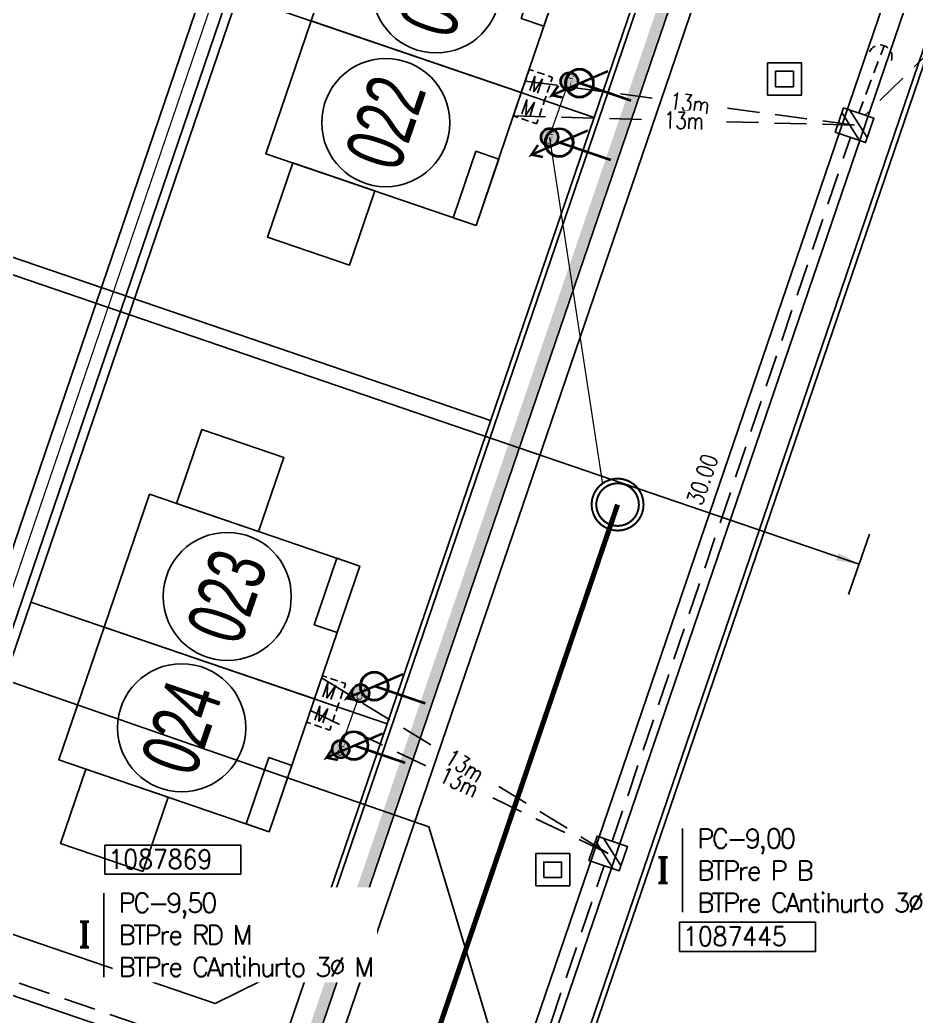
# Model space of a CAD drawing. Extents: x 0 to 336586, y 0 to 6284468.
# Drawn here: x 335422.82 to 335457.8, y 6277846.61 to 6277885.49 of the extents above; entities that cross this region are included whole.
import ezdxf
from ezdxf.enums import TextEntityAlignment as Align

# ---------------------------------------------------------------- set-up
doc = ezdxf.new("R2010")
doc.units = 0
doc.header["$LTSCALE"] = 5
for name, pattern in [('DASHDOTX2', [2, 1, -0.5, 0, -0.5]), ('DASHED', [0.75, 0.5, -0.25]), ('HIDDEN', [0.375, 0.25, -0.125])]:
    doc.linetypes.add(name, pattern=pattern)
for name, color, linetype in [('ACOM-P', 251, 'DASHED'), ('CALLES-URBANAS', 6, 'Continuous'), ('COTAS', 11, 'Continuous'), ('EQUIPOS', 240, 'Continuous'), ('EQUIPOS_P', 240, 'Continuous'), ('ESTRUCTURAS', 42, 'Continuous'), ('ESTRUCTURAS_E', 42, 'Continuous'), ('ESTRUCTURAS_P', 42, 'Continuous'), ('LBT_A_P', 100, 'DASHED'), ('LINEA-EDIFICACION-URBANA', 21, 'Continuous'), ('MUROS', 8, 'Continuous'), ('Numero', 42, 'Continuous'), ('PLANTA', 6, 'Continuous'), ('POSTES_E', 41, 'Continuous'), ('POSTES_P', 41, 'Continuous'), ('Prosan Agua Potable D. Arranque', 1, 'Continuous'), ('Prosan Agua Potable D. MAP', 5, 'Continuous'), ('Prosan Agua Potable P. Cañeria Proyectada', 1, 'Continuous'), ('Prosan Alcantarillado D. Union Domiciliaria', 4, 'Continuous'), ('Prosan Alcantarillado P. CI Proyectada', 1, 'Continuous'), ('Prosan Alcantarillado P. Colector Proyectado', 1, 'Continuous'), ('Prosan General Deslindes', 8, 'DASHDOTX2'), ('Prosan Pavimentación Vereda Proyectada', 8, 'Continuous'), ('PUNTO-DE-INTERES', 254, 'Continuous'), ('servicios', 6, 'Continuous'), ('TEXTO-BT_P', 151, 'Continuous')]:
    doc.layers.add(name, color=color, linetype=linetype)
doc.styles.add('2mm', font='simplex.shx', dxfattribs={"width": 0.8, "height": 0.65})
doc.styles.add('ARIAL', font='arial.ttf', dxfattribs={"width": 0.82})
doc.styles.add('ROMANS', font='romans.shx', dxfattribs={"height": 1})
doc.styles.add('ROMANT', font='romant.shx', dxfattribs={"height": 2})
doc.styles.add('Swis-50', font='swissc.ttf', dxfattribs={"width": 0.85})
doc.dimstyles.new('ACOMETIDA 500', dxfattribs={"dimtxt": 0.65, "dimasz": 1.8, "dimexe": 1.25, "dimexo": 0.625, "dimtad": 0, "dimdec": 0, "dimtxsty": '2mm', "dimblk": 'NONE', "dimcen": 2.5, "dimse1": 1, "dimse2": 1, "dimclrd": 256, "dimclrt": 2, "dimadec": 0, "dimazin": 0, "dimtfac": 1, "dimtdec": 0, "dimtmove": 0, "dimatfit": 3, "dimldrblk": 'NONE', "dimfxl": 1, "dimtfill": 1, "dimlwd": -1, "dimarcsym": 2})
doc.dimstyles.new('VANO 500', dxfattribs={"dimtxt": 0.65, "dimasz": 1.8, "dimexe": 0, "dimexo": 8, "dimgap": 1.2, "dimtad": 0, "dimdec": 0, "dimzin": 0, "dimdsep": 46, "dimtxsty": '2mm', "dimblk": 'NONE', "dimcen": 0, "dimse1": 1, "dimse2": 1, "dimsd1": 1, "dimsd2": 1, "dimclrd": 7, "dimclrt": 2, "dimadec": 0, "dimazin": 0, "dimtfac": 1, "dimtdec": 0, "dimtofl": 0, "dimtmove": 0, "dimatfit": 3, "dimldrblk": 'NONE', "dimfxl": 1, "dimtfill": 1, "dimtolj": 1, "dimtzin": 0, "dimlwd": 25, "dimarcsym": 0})

# ---------------------------------------------------------------- blocks, each defined once
blk = doc.blocks.new('A$C461B3DCE')
at = {"layer": 'Prosan Agua Potable D. MAP', "ltscale": 2}
h = blk.add_hatch(color=4, dxfattribs=at)
h.dxf.hatch_style = 1
edge = h.paths.add_edge_path()
edge.add_line((0.7710314885518511, 0.5448670548734738), (0.7504819952160025, 0.5306253450311521))
edge.add_arc((0.5218886427903211, 0.3768014163459124), 0.2755298927691394, 393.9372072948622, 430.8894317799293)
edge.add_arc((0.5219586611189867, 0.376749035538496), 0.2755564759331746, 70.90675392884668, 215.492820778389)
edge.add_line((0.2976038094080948, 0.2167606861423788), (0.2770543160722461, 0.2025189763000571))
edge.add_arc((0.5218886427903213, 0.3768014163459125), 0.3005298927691393, 70.88943177992928, 215.4447158899646, ccw=False)
edge.add_arc((0.5218886427903213, 0.3768014163459125), 0.3005298927691391, 394.0026343322039, 430.88943177992934, ccw=False)
h = blk.add_hatch(color=4, dxfattribs=at)
h.dxf.hatch_style = 1
edge = h.paths.add_edge_path()
edge.add_line((0.7622593604771488, 0.557190258923689), (0.7420747884321109, 0.5424359027211417))
edge.add_arc((0.521888642790321, 0.3768014163459126), 0.2755298927691394, 0, 36.95222448506712, ccw=False)
edge.add_arc((0.5218620722195667, 0.376884724929531), 0.2755564759331746, 215.3966110015403, 359.98267785108266, ccw=False)
edge.add_line((0.2972388881172841, 0.2172733325026044), (0.2770543160722462, 0.2025189763000571))
edge.add_arc((0.5218886427903211, 0.3768014163459128), 0.3005298927691393, 215.4447158899647, 360)
edge.add_arc((0.5218886427903211, 0.3768014163459128), 0.3005298927691391, 0, 36.88679744772544)
at = {"layer": 'Prosan Agua Potable D. MAP', "color": 4, "ltscale": 2, "const_width": 0.05}
blk.add_lwpolyline([(9.38084215e-08, 1.08246816e-07), (1.023286459401971, 0.7479937492063158), (0.9377070762315523, 0.5236589383472321), (1.023286459402515, 0.7479937492077511), (0.7832410503892931, 0.7426890532315298)], dxfattribs=at)
at = {"layer": 'Prosan Agua Potable D. MAP', "color": 4, "ltscale": 2}
for radius in [0.3005298927691391, 0.2755298927691391]:
    blk.add_circle((0.5218886427903211, 0.3768014163459128), radius, dxfattribs=at)
blk = doc.blocks.new('agua potable')
at = {"layer": 'Prosan Agua Potable D. Arranque', "color": 4, "const_width": 0.1}
for points in [[(335934.2763155, 6282560.715014996), (335936.2708446691, 6282560.034134456)], [(335933.4852835851, 6282558.397815227), (335935.4798127535, 6282557.716934687)], [(335926.2681959953, 6282537.184489376), (335928.2407000969, 6282536.511127622)], [(335925.4771640806, 6282534.867289605), (335927.4496681819, 6282534.193927853)]]:
    blk.add_lwpolyline(points, dxfattribs=at)
at = {"layer": 'Prosan Agua Potable P. Cañeria Proyectada', "color": 4, "const_width": 0.4}
blk.add_lwpolyline([(335921.2840937399, 6282516.132876968), (335940.1674004932, 6282571.448463109), (335854.3256344873, 6282600.752616114)], dxfattribs=at)
at = {"layer": 'Prosan Agua Potable D. MAP', "color": 4, "ltscale": 20}
for p, xscale, yscale, zscale, rotation in [((335935.3740996763, 6282561.18662565), 1.885254132813039, 1.885254132813039, 1.885254132813039, 167.0827137323544), ((335934.5830677616, 6282558.869425879), 1.885254132813042, 1.885254132813042, 1.885254132813042, 167.0827137463284), ((335927.3659801717, 6282537.65610003), 1.885254132813039, 1.885254132813039, 1.885254132813039, 167.0827137323544), ((335926.574948257, 6282535.338900259), 1.885254132813042, 1.885254132813042, 1.885254132813042, 167.0827137463284)]:
    blk.add_blockref('A$C461B3DCE', p, dxfattribs=dict(at, xscale=xscale, yscale=yscale, zscale=zscale, rotation=rotation))
blk = doc.blocks.new('UD')
at = {"layer": 'Prosan Alcantarillado D. Union Domiciliaria', "true_color": 0x57ffab}
h = blk.add_hatch(color=101, dxfattribs=at)
edge = h.paths.add_edge_path()
edge.add_arc((6.984919e-10, 0), 0.3200000000000001, 0, 360)
at = {"layer": 'Prosan Alcantarillado D. Union Domiciliaria', "color": 7}
for radius in [0.36, 0.3200000000000001]:
    blk.add_circle((6.984919e-10, 0), radius, dxfattribs=at)
at = {"layer": 'Prosan Alcantarillado D. Union Domiciliaria', "color": 7, "ltscale": 10, "style": 'ARIAL', "oblique": 359.9999998988733, "width": 1.199999998176862}
blk.add_text('C.I.', height=0.2121039574924962, dxfattribs=at).set_placement((0, 0), align=Align.MIDDLE_CENTER)
blk = doc.blocks.new('ALCANTARILLADO')
at = {"layer": 'Prosan Alcantarillado D. Union Domiciliaria', "color": 5, "ltscale": 20}
for points in [[(123.1986053857181, -119.9033332484541), (137.166848900386, -78.92545800062362)], [(124.1449811913481, -120.2264014085522), (138.1133695759854, -79.24810116388835)]]:
    blk.add_lwpolyline(points, dxfattribs=at)
at = {"layer": 'Prosan Alcantarillado D. Union Domiciliaria', "color": 5, "ltscale": 20, "const_width": 0.05}
for points in [[(123.9578485844904, -119.2256824860815), (137.640109238193, -79.08677958219778)], [(148.8664061649906, -90.02652254072018), (149.3982206162691, -88.52282065735199)], [(148.7644401800571, -90.37178032426164), (150.8327954292181, -103.8809629083844)], [(140.7156713269433, -113.9027790075634), (141.2474857781854, -112.3990771251265)]]:
    blk.add_lwpolyline(points, dxfattribs=at)
at = {"layer": 'Prosan Alcantarillado P. CI Proyectada', "color": 5, "ltscale": 2, "const_width": 0.078}
for points in [[(150.4074443326463, -104.7057065826375, 1), (152.4319499480043, -104.7057065826375, 1)], [(150.5894443326833, -104.7057065826375, 1), (152.2499499478581, -104.7057065826375, 1)]]:
    blk.add_lwpolyline(points, format="xyb", close=True, dxfattribs=at)
at = {"layer": 'Prosan Alcantarillado P. Colector Proyectado', "color": 5, "const_width": 0.2}
blk.add_lwpolyline([(151.4196971403871, -104.7057065826375), (142.6420177877881, -130.4184953796212)], dxfattribs=at)
at = {"layer": 'Prosan Alcantarillado D. Union Domiciliaria', "color": 5, "ltscale": 20, "rotation": 73.54639533869805}
for p in [(149.5359908779938, -88.19022577744909), (148.7644401798389, -90.37178032496013), (141.3852560398445, -112.0664822452236), (140.6137053416969, -114.2480367928511)]:
    blk.add_blockref('UD', p, dxfattribs=at)
blk = doc.blocks.new('A$C12F70A7C')
at = {"layer": 'MUROS'}
for points in [[(0, -8.672000000951812), (-5.476999999998952, -8.672000000951812), (-5.476999999998952, 0), (0, 0)], [(-2.738500000006752, 0), (-5.476999999998952, 0), (-5.476999999998952, -0.9399999999441206), (-2.738500000006752, -0.9399999999441206)], [(0, -8.672000000951812), (5.4769999999844, -8.672000000951812), (5.4769999999844, 0), (0, 0)], [(2.7384999999922, 0), (5.4769999999844, 0), (5.4769999999844, -0.9399999999441206), (2.7384999999922, -0.9399999999441206)], [(-5.476999999998952, -7.557999999960883), (-8.53499999998894, -7.557999999960883), (-8.53499999998894, -4.169999999925493), (-5.476999999998952, -4.169999999925493)], [(5.4769999999844, -7.557999999960883), (8.534999999974389, -7.557999999960883), (8.534999999974389, -4.169999999925493), (5.4769999999844, -4.169999999925493)]]:
    blk.add_lwpolyline(points, close=True, dxfattribs=at)
blk = doc.blocks.new('PLANTA')
at = {"layer": 'CALLES-URBANAS', "flags": 128}
blk.add_lwpolyline([(335920.3279743883, 6282522.323749814), (335924.5980794206, 6282522.45104087), (335939.8630484486, 6282567.167293179, 0.4142135623730959), (335936.1232029526, 6282574.783956205), (335858.851626211, 6282601.162468823, 0.4142135623730951), (335851.234963184, 6282597.422623326), (335835.969994156, 6282552.706371017), (335839.2708948056, 6282549.994534941), (335920.3279743882, 6282522.323749814)], format="xyb", dxfattribs=at)
for points in [[(335962.5293233921, 6282563.12793443), (335953.2966711283, 6282566.279722506), (335948.6170237684, 6282564.178912999), (335886.1033410822, 6282381.055213066), (335888.5427818637, 6282376.524131468), (335897.7541638129, 6282373.379604525)], [(335946.4876784203, 6282564.905816286), (335883.9739957342, 6282381.782116353)]]:
    blk.add_lwpolyline(points, dxfattribs=at)
at = {"layer": 'LINEA-EDIFICACION-URBANA', "ltscale": 5}
for p, q in [((335930.7877383577, 6282547.547118695), (335846.4183437892, 6282576.348642269)), ((335908.7993122276, 6282528.636827415), (335924.9527186065, 6282575.955612927))]:
    blk.add_line(p, q, dxfattribs=at)
blk.add_lwpolyline([(335936.187686818, 6282572.120286107), (335937.9506668918, 6282568.529756723), (335923.6248098233, 6282526.564480668), (335920.0342804392, 6282524.801500594), (335841.0183953288, 6282551.775474858), (335839.2554152549, 6282555.366004242), (335853.5812723234, 6282597.331280296), (335857.1718017076, 6282599.09426037)], close=True, dxfattribs=at)
at = {"layer": 'Prosan General Deslindes', "ltscale": 5}
for p, q in [((335920.9143670118, 6282564.125916549), (335934.8260899524, 6282559.376815073)), ((335912.8376638224, 6282540.466523793), (335926.749386763, 6282535.717422318))]:
    blk.add_line(p, q, dxfattribs=at)
at = {"layer": 'Prosan Pavimentación Vereda Proyectada'}
for points in [[(335935.3801462592, 6282572.607292072), (335936.3307007744, 6282572.282797409), (335938.1667058739, 6282568.543543428), (335922.4096505914, 6282522.385804204)], [(335954.1043414473, 6282568.645661782), (335953.3612847538, 6282566.468997648), (335948.4277486263, 6282564.243526625), (335885.9140659402, 6282381.119826691), (335888.4781682382, 6282376.334856326), (335887.7351115447, 6282374.158192192)], [(335939.8630484486, 6282567.167293179), (335939.0586290949, 6282567.441901087), (335923.6906821011, 6282522.42399152)], [(335946.4876784204, 6282564.905816286), (335947.292097774, 6282564.631208377), (335884.7784150879, 6282381.507508445), (335883.9739957342, 6282381.782116353)]]:
    blk.add_lwpolyline(points, dxfattribs=at)
at = {"layer": 'PUNTO-DE-INTERES', "color": 8}
for centre in [(335928.6640453322, 6282564.394420857), (335926.6946824954, 6282559.17606755), (335920.5081814028, 6282540.686692168), (335918.7269675301, 6282535.560732164)]:
    blk.add_circle(centre, 2.5, dxfattribs=at)
at = {"layer": 'PUNTO-DE-INTERES', "xscale": -1, "rotation": 251.1514259085046}
for p in [(335931.9869628216, 6282560.346019456), (335931.9869628216, 6282560.346019456), (335931.9869628216, 6282560.346019456), (335923.9102596322, 6282536.686626701), (335923.9102596322, 6282536.686626701), (335923.9102596322, 6282536.686626701)]:
    blk.add_blockref('A$C12F70A7C', p, dxfattribs=at)
at = {"layer": 'PUNTO-DE-INTERES', "color": 8, "char_height": 2.25, "attachment_point": 5, "rotation": 71.15142590850466, "line_spacing_factor": 0.6, "style": 'Swis-50'}
for s, insert in [('\\fArial Narrow|b0|i0|c00|p39;\\H1x;\\W0.8;021', (335928.7929570506, 6282564.350413739)), ('\\fArial Narrow|b0|i0|c00|p39;\\H1x;\\W0.8;022', (335926.6946824954, 6282559.17606755)), ('\\fArial Narrow|b0|i0|c00|p39;\\H1x;\\W0.8;023', (335920.5029197001, 6282540.688488377)), ('\\fArial Narrow|b0|i0|c00|p39;\\H1x;\\W0.8;024', (335918.7230212531, 6282535.562079322))]:
    blk.add_mtext(s, dxfattribs=dict(at, insert=insert))
blk = doc.blocks.new('EM-BT_P')
at = {"layer": 'EQUIPOS'}
for p, q in [((-1.59583581811421, 0.990598165203636), (-1.59583581811421, 1.595838092819461)), ((-0.990595890498426, 1.595417830392476), (-1.59583581811421, 1.595417830392476)), ((-0.4940528739877835, 1.595417830392476), (0.4940729303437621, 1.595417830392476)), ((0.9906159468543903, 1.595417830392476), (1.595855874470174, 1.595417830392476)), ((1.595855874470174, 0.990598165203636), (1.595855874470174, 1.595838092819461)), ((-1.59583581811421, 0.4940551486930361), (-1.59583581811421, -0.4940706556385237)), ((1.595855874470174, 0.4940551486930361), (1.595855874470174, -0.4940706556385237)), ((-1.59583581811421, -0.9906136721491804), (-1.59583581811421, -1.595853599764949)), ((1.595855874470174, -0.9906136721491804), (1.595855874470174, -1.595853599764949)), ((-0.990595890498426, -1.595433337337964), (-1.59583581811421, -1.595433337337964)), ((-0.4940528739877835, -1.595433337337964), (0.4940729303437621, -1.595433337337964)), ((0.9906159468543903, -1.595433337337964), (1.595855874470174, -1.595433337337964))]:
    blk.add_line(p, q, dxfattribs=at)
at = {"layer": 'EQUIPOS', "style": 'ROMANS', "width": 0.8}
blk.add_text('M', height=1.98, dxfattribs=at).set_placement((-0.9147899827143248, -0.9896123134684556))
blk = doc.blocks.new('*D126')
at = {"layer": 'Defpoints', "color": 0, "linetype": 'HIDDEN', "ltscale": 0.25, "transparency": 16777216}
for p in [(335472.1138679478, 6277875.67667455), (335455.0692683824, 6277825.419844529), (335456.3093298592, 6277824.999277785)]:
    blk.add_point(p, dxfattribs=at)
at = {"layer": 'COTAS', "color": 2, "linetype": 'HIDDEN', "ltscale": 0.25, "transparency": 16777216, "insert": (335464.8316296416, 6277850.127692796), "char_height": 0.65, "attachment_point": 5, "rotation": 71.26563742005364, "style": '2mm', "bg_fill": 3, "box_fill_scale": 1.1, "bg_fill_color": 256, "bg_fill_true_color": 13158600, "bg_fill_transparency": 0}
blk.add_mtext('\\A1;53.00', dxfattribs=at)
blk = doc.blocks.new('_None')
blk = doc.blocks.new('PC-9_P')
at = {"layer": 'POSTES_E'}
for p, q in [((0.6083982158431285, 1.249984817137545), (-1.000003517699549, -0.7605173497908027)), ((0.9999964823004506, 0.728340590182853), (-0.5826881361359098, -1.250015182862455))]:
    blk.add_line(p, q, dxfattribs=at)
blk.add_lwpolyline([(-1.000003517699549, 1.249984817137545), (0.9999964823004506, 1.249984817137545), (0.9999964823004506, -1.250015182862455), (-1.000003517699549, -1.250015182862455)], close=True, dxfattribs=at)
blk = doc.blocks.new('*U127')
at = {"layer": 'ESTRUCTURAS_E', "ltscale": 3}
for p, q in [((0, 0), (1.277985193092521, -0.002834052118847897)), ((2.061180875280137, -0.004570862055749606), (3.686315604184898, -0.00817475085411724)), ((4.469514018495042, -0.009911566849757098), (5.725290182241783, -0.0126963683614656)), ((6.476516428193107, -0.01436228307282515), (7.500006936455655, -0.01663196934089773))]:
    blk.add_line(p, q, dxfattribs=at)
for centre, radius, start, end in [((6.271076066451347, -0.01992608251946087), 1.228864047043083, 46.25956569213735, 86.67112421729148), ((6.270372309252831, -0.0199245218718177), 1.229538347487761, 339.9592160563813, 20.34764614389914), ((6.271076066451348, -0.01992608251866506), 1.22886404704308, 273.0747586614306, 313.4863171865848)]:
    blk.add_arc(centre, radius, start, end, dxfattribs=at)
blk = doc.blocks.new('*D186')
at = {"layer": 'Defpoints', "color": 0, "ltscale": 0.5, "transparency": 16777216}
for p in [(335405.3082107829, 6277853.963155257), (335429.8745389695, 6277845.448752484), (335429.6026240073, 6277844.646441362)]:
    blk.add_point(p, dxfattribs=at)
at = {"layer": 'COTAS', "color": 2, "ltscale": 0.5, "transparency": 16777216, "insert": (335417.272284511, 6277848.772635179), "char_height": 0.65, "attachment_point": 5, "rotation": 341.27772935523984, "style": '2mm', "bg_fill": 3, "box_fill_scale": 1.1, "bg_fill_color": 256, "bg_fill_true_color": 13158600, "bg_fill_transparency": 0}
blk.add_mtext('\\A1;26.00', dxfattribs=at)
blk = doc.blocks.new('*D188')
at = {"layer": 'Defpoints', "color": 0, "linetype": 'HIDDEN', "ltscale": 0.25, "transparency": 16777216}
for p in [(335464.4815730024, 6277890.264424318), (335454.6800426841, 6277882.115434904), (335455.4006607071, 6277881.378965449)]:
    blk.add_point(p, dxfattribs=at)
at = {"layer": 'COTAS', "color": 2, "linetype": 'HIDDEN', "ltscale": 0.25, "transparency": 16777216, "insert": (335459.2449778165, 6277886.58211645), "char_height": 0.65, "attachment_point": 5, "rotation": 44.376712505264685, "style": '2mm', "bg_fill": 3, "box_fill_scale": 1.1, "bg_fill_color": 256, "bg_fill_true_color": 13158600, "bg_fill_transparency": 0}
blk.add_mtext('\\A1;13.00', dxfattribs=at)
blk = doc.blocks.new('*D189')
at = {"layer": 'Defpoints', "color": 0, "linetype": 'HIDDEN', "ltscale": 0.25, "transparency": 16777216}
for p in [(335455.4006607078, 6277881.37896545), (335444.6480042259, 6277853.346164593), (335445.7826560724, 6277852.96212865)]:
    blk.add_point(p, dxfattribs=at)
at = {"layer": 'COTAS', "color": 2, "linetype": 'HIDDEN', "ltscale": 0.25, "transparency": 16777216, "insert": (335449.4570065432, 6277867.554582993), "char_height": 0.65, "attachment_point": 5, "rotation": 71.30102020882917, "style": '2mm', "bg_fill": 3, "box_fill_scale": 1.1, "bg_fill_color": 256, "bg_fill_true_color": 13158600, "bg_fill_transparency": 0}
blk.add_mtext('\\A1;30.00', dxfattribs=at)
blk = doc.blocks.new('*D190')
at = {"layer": 'Defpoints', "color": 0, "ltscale": 0.5, "transparency": 16777216}
for p in [(335445.7826560722, 6277852.962128649), (335434.9543318518, 6277824.958861721), (335436.1647651501, 6277824.545651488)]:
    blk.add_point(p, dxfattribs=at)
at = {"layer": 'COTAS', "color": 2, "ltscale": 0.5, "transparency": 16777216, "insert": (335439.8003340142, 6277839.154450114), "char_height": 0.65, "attachment_point": 5, "rotation": 71.15143898286952, "style": '2mm', "bg_fill": 3, "box_fill_scale": 1.1, "bg_fill_color": 256, "bg_fill_true_color": 13158600, "bg_fill_transparency": 0}
blk.add_mtext('\\A1;30.00', dxfattribs=at)
blk = doc.blocks.new('*D297')
at = {"layer": 'ACOM-P', "ltscale": 0.5, "transparency": 16777216}
for p, q in [((335434.1612117807, 6277858.536938973), (335438.760961052, 6277856.330437863)), ((335445.7826560722, 6277852.96212865), (335441.1829067999, 6277855.16862976))]:
    blk.add_line(p, q, dxfattribs=at)
at = {"layer": 'Defpoints', "color": 0, "ltscale": 0.5, "transparency": 16777216}
for p in [(335434.1612117807, 6277858.536938973), (335434.1612117807, 6277858.536938973), (335445.7826560722, 6277852.962128649)]:
    blk.add_point(p, dxfattribs=at)
at = {"layer": 'ACOM-P', "color": 2, "ltscale": 0.5, "transparency": 16777216, "insert": (335439.9719339265, 6277855.749533812), "char_height": 0.65, "attachment_point": 5, "rotation": 334.3729518366772, "style": '2mm', "bg_fill": 3, "box_fill_scale": 1.1, "bg_fill_color": 256, "bg_fill_true_color": 13158600, "bg_fill_transparency": 0}
blk.add_mtext('13m', dxfattribs=at)
blk = doc.blocks.new('*D298')
at = {"layer": 'ACOM-P', "ltscale": 0.5, "transparency": 16777216}
for p, q in [((335434.5958512262, 6277859.810144771), (335439.0437419307, 6277857.087362733)), ((335445.7826491818, 6277852.962131956), (335441.3347584768, 6277855.684913995))]:
    blk.add_line(p, q, dxfattribs=at)
at = {"layer": 'Defpoints', "color": 0, "ltscale": 0.5, "transparency": 16777216}
for p in [(335434.5958512258, 6277859.810144771), (335434.5958512262, 6277859.810144771), (335445.7826491809, 6277852.962131954)]:
    blk.add_point(p, dxfattribs=at)
at = {"layer": 'ACOM-P', "color": 2, "ltscale": 0.5, "transparency": 16777216, "insert": (335440.1892502042, 6277856.386138364), "char_height": 0.65, "attachment_point": 5, "rotation": 328.5270618087355, "style": '2mm', "bg_fill": 3, "box_fill_scale": 1.1, "bg_fill_color": 256, "bg_fill_true_color": 13158600, "bg_fill_transparency": 0}
blk.add_mtext('13m', dxfattribs=at)
blk = doc.blocks.new('*D299')
at = {"layer": 'ACOM-P', "ltscale": 0.5, "transparency": 16777216}
for p, q in [((335442.547214396, 6277883.102374256), (335447.6427549038, 6277882.41915676)), ((335455.4006607074, 6277881.378965447), (335450.3051201995, 6277882.062182942))]:
    blk.add_line(p, q, dxfattribs=at)
at = {"layer": 'Defpoints', "color": 0, "ltscale": 0.5, "transparency": 16777216}
for p in [(335442.5472143961, 6277883.102374257), (335442.547214396, 6277883.102374256), (335455.4006607076, 6277881.378965448)]:
    blk.add_point(p, dxfattribs=at)
at = {"layer": 'ACOM-P', "color": 2, "ltscale": 0.5, "transparency": 16777216, "insert": (335448.9739375517, 6277882.240669851), "char_height": 0.65, "attachment_point": 5, "rotation": 352.3632451593725, "style": '2mm', "bg_fill": 3, "box_fill_scale": 1.1, "bg_fill_color": 256, "bg_fill_true_color": 13158600, "bg_fill_transparency": 0}
blk.add_mtext('13m', dxfattribs=at)
blk = doc.blocks.new('*D300')
at = {"layer": 'ACOM-P', "ltscale": 0.5, "transparency": 16777216}
for p, q in [((335442.0832453008, 6277881.743265759), (335447.3993554076, 6277881.597848983)), ((335455.4006515963, 6277881.378981679), (335450.0845414895, 6277881.524398454))]:
    blk.add_line(p, q, dxfattribs=at)
at = {"layer": 'Defpoints', "color": 0, "ltscale": 0.5, "transparency": 16777216}
for p in [(335442.0832448917, 6277881.743250803), (335455.4006511872, 6277881.378966723), (335455.4006515963, 6277881.378981679)]:
    blk.add_point(p, dxfattribs=at)
at = {"layer": 'ACOM-P', "color": 2, "ltscale": 0.5, "transparency": 16777216, "insert": (335448.7419484485, 6277881.561123719), "char_height": 0.65, "attachment_point": 5, "rotation": 358.43312305080354, "style": '2mm', "bg_fill": 3, "box_fill_scale": 1.1, "bg_fill_color": 256, "bg_fill_true_color": 13158600, "bg_fill_transparency": 0}
blk.add_mtext('13m', dxfattribs=at)
blk = doc.blocks.new('CA 3Ø-P')
at = {"layer": 'ESTRUCTURAS'}
for points in [[(-1.307126184576191, -1.266878571361303), (1.346075665089302, -1.266878571361303), (1.346075665089302, 1.246819127351046), (-1.307126184576191, 1.246819127351046)], [(-0.676001158892177, -0.6099489843472838), (0.7149506394052878, -0.6099489843472838), (0.7149506394052878, 0.5898895403370261), (-0.676001158892177, 0.5898895403370261)]]:
    blk.add_lwpolyline(points, close=True, dxfattribs=at)
blk = doc.blocks.new('COTA-500')
at = {"layer": 'COTAS', "color": 11}
blk.add_line((0.007478311659748544, 1.249977630094855), (-0.007478310724740958, -1.249977629634322), dxfattribs=at)
blk.add_solid([(0.8990864967945762, -0.1553816995609121), (0.9008812913689561, 0.1446129311781807), (4.675037934900872e-10, -2.564345437383597e-12)], dxfattribs=at)

msp = doc.modelspace()

# ---------------------------------------------------------------- linework, layer by layer
at = {"layer": 'LBT_A_P', "ltscale": 0.5}
for points in [[(335463.9800348232, 6277889.773634414), (335455.8009510912, 6277881.770648086)], [(335429.2839986036, 6277845.653409261), (335405.7806437009, 6277853.79941517)], [(335436.3250566987, 6277825.019263507), (335445.6223501639, 6277852.488521534)]]:
    msp.add_lwpolyline(points, dxfattribs=at)

# ---------------------------------------------------------------- block references
at = {"layer": 'EQUIPOS_P', "ltscale": 5, "xscale": 0.3, "yscale": 0.3, "zscale": 0.3, "rotation": 341.1514259146094}
for p in [(335443.0002932244, 6277882.947707351), (335442.6909937987, 6277882.041664822), (335434.9235900349, 6277859.288314596), (335434.6142906093, 6277858.382272067)]:
    msp.add_blockref('EM-BT_P', p, dxfattribs=at)
at = {"layer": 'ESTRUCTURAS_P', "ltscale": 5, "xscale": 0.375, "yscale": 0.375, "zscale": 0.375, "rotation": 69.31055320239835}
msp.add_blockref('*U127', (335455.5621947715, 6277881.852153303), dxfattribs=at)
at = {"layer": 'PLANTA'}
msp.add_blockref('PLANTA', (-489.5943777723587, -4677.696606804617), dxfattribs=at)
at = {"layer": 'POSTES_P', "ltscale": 5, "xscale": 0.5, "yscale": 0.5, "zscale": 0.5}
for p, rotation in [((335455.4006540915, 6277881.378969565), 71.15142588932923), ((335445.7826494561, 6277852.962132767), 71.15142344810484)]:
    msp.add_blockref('PC-9_P', p, dxfattribs=dict(at, rotation=rotation))
at = {"layer": 'servicios', "color": 1}
msp.add_blockref('ALCANTARILLADO', (335294.7307215866, 6277971.279013176), dxfattribs=at)
at = {"layer": 'servicios'}
msp.add_blockref('agua potable', (-489.5943777723587, -4677.696606804617), dxfattribs=at)

# ---------------------------------------------------------------- texts
at = {"layer": 'Numero', "style": 'ROMANS', "width": 0.9}
msp.add_text('1087445', height=0.75, dxfattribs=at).set_placement((335448.7046191411, 6277849.353131539))

# ---------------------------------------------------------------- next in the draw order: dimensions: what is measured, and where the dimension line sits
at = {"layer": 'COTAS', "linetype": 'HIDDEN', "ltscale": 0.25}
dim = msp.add_linear_dim(base=(335454.6800426841, 6277882.115434904), p1=(335464.4815730023, 6277890.264424319), p2=(335455.4006607076, 6277881.378965448), angle=224.3767125052647, dimstyle='VANO 500', override={"dimpost": '.00', "dimsah": 1}, dxfattribs=at)
dim.commit()
dim.dimension.update_dxf_attribs({"geometry": '*D188', "text_midpoint": (335459.2449778165, 6277886.58211645), "dimtype": 161})
dim = msp.add_aligned_dim(p1=(335472.1138679478, 6277875.676674549), p2=(335455.0692683821, 6277825.419844528), distance=1.3094383726496188, dimstyle='VANO 500', override={"dimpost": '.00', "dimsah": 1}, dxfattribs=at)
dim.commit()
dim.dimension.update_dxf_attribs({"geometry": '*D126', "text_midpoint": (335464.8316296416, 6277850.127692796)})
at = {"layer": 'COTAS', "ltscale": 0.5}
dim = msp.add_linear_dim(base=(335429.6026240073, 6277844.646441362), p1=(335405.3082107829, 6277853.963155256), p2=(335429.8745389698, 6277845.448752484), angle=161.2777293552398, dimstyle='VANO 500', override={"dimpost": '.00', "dimsah": 1, "dimtmove": 1}, dxfattribs=at)
dim.commit()
dim.dimension.update_dxf_attribs({"geometry": '*D186', "text_midpoint": (335417.272284511, 6277848.772635179), "dimtype": 160})

# ---------------------------------------------------------------- next in the draw order: linework, layer by layer
at = {"layer": 'LBT_A_P', "ltscale": 0.5}
msp.add_lwpolyline([(335445.9429476205, 6277853.435740667), (335455.2403619793, 6277880.905355881)], dxfattribs=at)
at = {"layer": 'Numero'}
msp.add_lwpolyline([(335426.1366861584, 6277852.149171971), (335431.4418489723, 6277852.149171971), (335431.4418489723, 6277853.282332852), (335426.1366861584, 6277853.282332852)], close=True, dxfattribs=at)
at = {"layer": 'TEXTO-BT_P', "ltscale": 0.5}
msp.add_lwpolyline([(335426.0942795137, 6277851.411573433), (335426.0942795137, 6277848.139129967)], dxfattribs=at)

# ---------------------------------------------------------------- next in the draw order: texts
at = {"layer": 'Numero', "style": 'ROMANS', "width": 0.9}
msp.add_text('1087869', height=0.75, dxfattribs=at).set_placement((335426.2761096249, 6277852.362522329))
at = {"layer": 'TEXTO-BT_P', "ltscale": 0.5, "style": 'ROMANT'}
msp.add_text('I', height=0.9999999975, dxfattribs=at).set_placement((335425.3385007715, 6277849.804327476), align=Align.MIDDLE_CENTER)

# ---------------------------------------------------------------- next in the draw order: dimensions: what is measured, and where the dimension line sits
at = {"layer": 'COTAS', "linetype": 'HIDDEN', "ltscale": 0.25}
dim = msp.add_aligned_dim(p1=(335455.4006607076, 6277881.378965448), p2=(335445.7826560722, 6277852.962128649), distance=-1.1978808031242285, dimstyle='VANO 500', override={"dimpost": '.00', "dimsah": 1}, dxfattribs=at)
dim.commit()
dim.dimension.update_dxf_attribs({"geometry": '*D189', "text_midpoint": (335449.4570065432, 6277867.554582993)})

# ---------------------------------------------------------------- next in the draw order: linework, layer by layer
at = {"layer": 'TEXTO-BT_P', "ltscale": 0.5}
msp.add_lwpolyline([(335448.6800592272, 6277853.938681218), (335448.6800592272, 6277850.666258785)], dxfattribs=at)

# ---------------------------------------------------------------- next in the draw order: block references
at = {"layer": 'COTAS', "rotation": 161.1114002334178}
msp.add_blockref('COTA-500', (335455.5784468627, 6277864.243627384), dxfattribs=at)

# ---------------------------------------------------------------- next in the draw order: texts
at = {"layer": 'TEXTO-BT_P', "ltscale": 0.5, "style": 'ROMANT'}
msp.add_text('I', height=0.9999999975, dxfattribs=at).set_placement((335447.924280485, 6277852.314037653), align=Align.MIDDLE_CENTER)
at = {"layer": 'TEXTO-BT_P', "ltscale": 0.5, "insert": (335449.253465495, 6277852.291433021), "char_height": 0.7499999981250001, "attachment_point": 4, "style": 'ROMANS', "bg_fill": 3, "box_fill_scale": 1.3, "bg_fill_color": 256, "bg_fill_transparency": 0}
msp.add_mtext('{\\T0.8;PC-9,00\\PBTPre P B\\PBTPre CAntihurto 3Ø B}', dxfattribs=at)

# ---------------------------------------------------------------- next in the draw order: dimensions: what is measured, and where the dimension line sits
at = {"layer": 'ACOM-P', "ltscale": 0.5}
dim = msp.add_aligned_dim(p1=(335455.4006607076, 6277881.378965448), p2=(335442.5472143962, 6277883.102374257), distance=9.462680156025405e-10, dimstyle='ACOMETIDA 500', override={"dimpost": 'm', "dimsah": 1}, dxfattribs=at)
dim.commit()
dim.dimension.update_dxf_attribs({"geometry": '*D299', "text_midpoint": (335448.9739375517, 6277882.240669851)})
at = {"layer": 'COTAS', "ltscale": 0.5}
dim = msp.add_linear_dim(base=(335434.9543318518, 6277824.958861721), p1=(335445.7826560722, 6277852.962128649), p2=(335436.1647651504, 6277824.545651489), angle=71.15143898286954, dimstyle='VANO 500', override={"dimpost": '.00', "dimsah": 1, "dimtmove": 1}, dxfattribs=at)
dim.commit()
dim.dimension.update_dxf_attribs({"geometry": '*D190', "text_midpoint": (335439.8003340142, 6277839.154450114)})

# ---------------------------------------------------------------- next in the draw order: linework, layer by layer
at = {"layer": 'Numero'}
msp.add_lwpolyline([(335448.5651956747, 6277849.139781181), (335453.8703584886, 6277849.139781181), (335453.8703584886, 6277850.272942062), (335448.5651956747, 6277850.272942062)], close=True, dxfattribs=at)

# ---------------------------------------------------------------- next in the draw order: block references
at = {"layer": 'ESTRUCTURAS_P', "xscale": 0.5, "yscale": 0.5, "zscale": 0.5}
msp.add_blockref('CA 3Ø-P', (335452.6570899357, 6277883.186507676), dxfattribs=at)

# ---------------------------------------------------------------- next in the draw order: texts
at = {"layer": 'TEXTO-BT_P', "ltscale": 0.5, "insert": (335426.6676857815, 6277849.781722845), "char_height": 0.7499999981250001, "attachment_point": 4, "style": 'ROMANS', "bg_fill": 3, "box_fill_scale": 1.3, "bg_fill_color": 256, "bg_fill_transparency": 0}
msp.add_mtext('{\\T0.8;PC-9,50\\PBTPre RD M\\PBTPre CAntihurto 3Ø M}', dxfattribs=at)

# ---------------------------------------------------------------- next in the draw order: dimensions: what is measured, and where the dimension line sits
at = {"layer": 'ACOM-P', "ltscale": 0.5}
for p1, p2, distance, picture, middle in [((335442.0832448917, 6277881.743250804), (335455.4006511872, 6277881.378966724), 1.4960771884449936e-05, '*D300', (335448.7419484485, 6277881.561123719)), ((335445.7826560722, 6277852.962128649), (335434.161211781, 6277858.536938972), -7.138296881833136e-10, '*D297', (335439.9719339265, 6277855.749533812))]:
    dim = msp.add_aligned_dim(p1=p1, p2=p2, distance=distance, dimstyle='ACOMETIDA 500', override={"dimpost": 'm', "dimsah": 1}, dxfattribs=at)
    dim.commit()
    dim.dimension.update_dxf_attribs({"geometry": picture, "text_midpoint": middle})

# ---------------------------------------------------------------- next in the draw order: linework, layer by layer
at = {"layer": 'COTAS', "ltscale": 0.5}
msp.add_lwpolyline([(335455.5784468627, 6277864.243627384), (335429.085087358, 6277873.308442813), (335401.922338083, 6277882.592979114), (335368.3455327686, 6277894.056580859), (335355.245567407, 6277898.456863447), (335339.7816869681, 6277903.852761691), (335309.3018035695, 6277914.288910255), (335278.7574154784, 6277924.734896343)], dxfattribs=at)

# ---------------------------------------------------------------- next in the draw order: dimensions: what is measured, and where the dimension line sits
at = {"layer": 'ACOM-P', "ltscale": 0.5}
dim = msp.add_aligned_dim(p1=(335445.7826491814, 6277852.962131955), p2=(335434.595851226, 6277859.81014477), distance=-8.854833853569179e-10, dimstyle='ACOMETIDA 500', override={"dimpost": 'm', "dimsah": 1}, dxfattribs=at)
dim.commit()
dim.dimension.update_dxf_attribs({"geometry": '*D298', "text_midpoint": (335440.1892502042, 6277856.386138364)})

# ---------------------------------------------------------------- next in the draw order: linework, layer by layer
at = {"layer": 'COTAS', "ltscale": 0.5}
msp.add_lwpolyline([(335218.9654022003, 6277918.90062075), (335244.5175387389, 6277910.177764376), (335270.0696471099, 6277901.454950549), (335298.461382285, 6277891.761971691), (335324.4720615214, 6277882.883258218), (335337.7553004391, 6277884.492402071), (335355.6470166566, 6277882.408681102), (335379.4796859176, 6277874.329650663), (335408.8752181281, 6277864.369674078), (335438.7881872919, 6277854.001126965), (335446.6981739175, 6277827.715399073)], dxfattribs=at)

# ---------------------------------------------------------------- next in the draw order: block references
at = {"layer": 'ESTRUCTURAS_P', "xscale": 0.5, "yscale": 0.5, "zscale": 0.5}
msp.add_blockref('CA 3Ø-P', (335443.6069903942, 6277852.331641597), dxfattribs=at)

doc.saveas('drawing.dxf')
